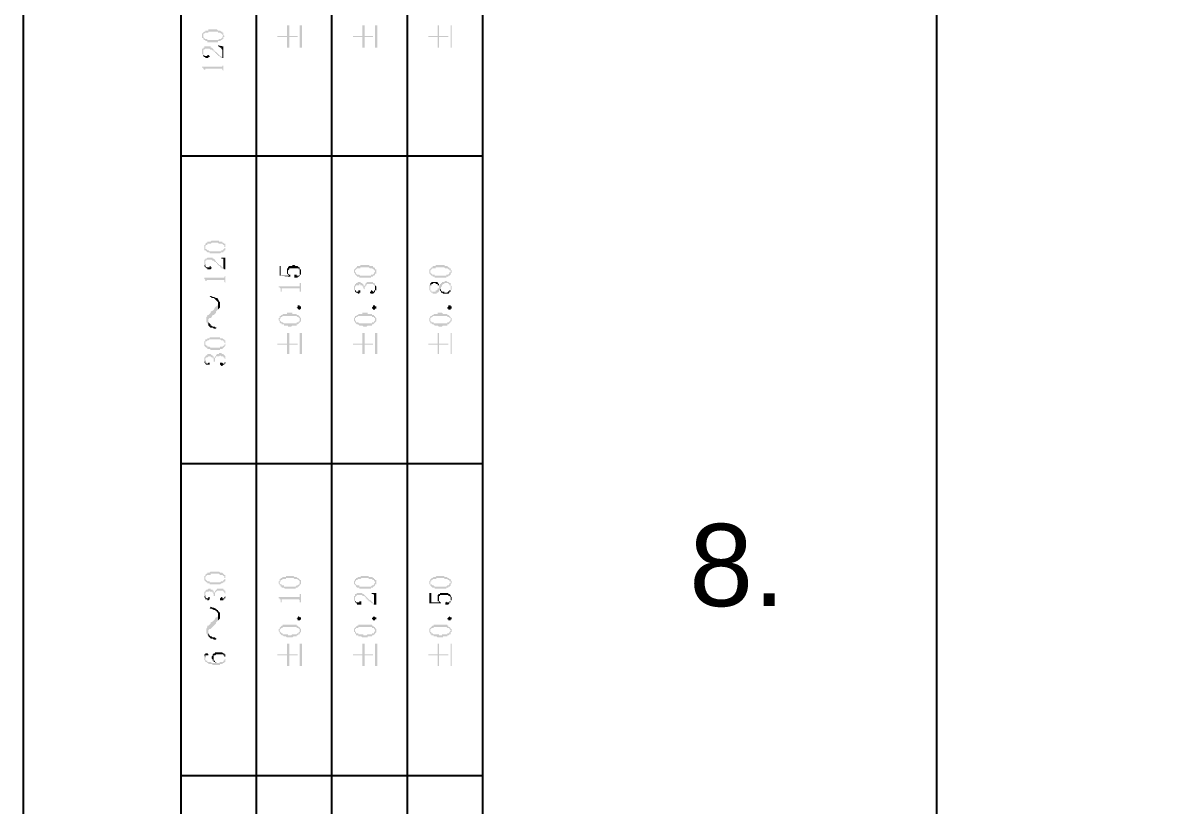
# Model space of a CAD drawing. Header units: inches. Extents: x 3613 to 8393, y -2205 to -794.
# Drawn here: x 7484.47 to 7533.64, y -1121.14 to -1087.84 of the extents above; entities that cross this region are included whole.
import ezdxf

# ---------------------------------------------------------------- set-up
doc = ezdxf.new("R2010")
doc.units = ezdxf.units.IN
doc.header["$MEASUREMENT"] = 0
doc.styles.get("Standard").update_dxf_attribs({"font": 'arial.ttf'})

msp = doc.modelspace()

# ---------------------------------------------------------------- hatches: boundary and pattern name
at = {"transparency": 33554559}
for points in [[(7492.078, -1088.386), (7492.078, -1088.431), (7492.078, -1088.476), (7492.123, -1088.476), (7492.123, -1088.521), (7492.123, -1088.386), (7492.123, -1088.341), (7492.123, -1088.295), (7492.168, -1088.295), (7492.213, -1088.25), (7492.349, -1088.25), (7492.349, -1088.205), (7492.755, -1088.205), (7492.755, -1088.25), (7492.845, -1088.25), (7492.89, -1088.295), (7492.935, -1088.295), (7492.935, -1088.341), (7492.935, -1088.341), (7492.981, -1088.386), (7492.981, -1088.25), (7492.935, -1088.25), (7492.935, -1088.205), (7492.89, -1088.205), (7492.845, -1088.16), (7492.755, -1088.16), (7492.71, -1088.115), (7492.349, -1088.115), (7492.349, -1088.16), (7492.213, -1088.16), (7492.213, -1088.205), (7492.168, -1088.205), (7492.123, -1088.25), (7492.123, -1088.25), (7492.078, -1088.295), (7492.078, -1088.341), (7492.078, -1088.341)], [(7492.123, -1088.521), (7492.123, -1088.521), (7492.168, -1088.566), (7492.213, -1088.566), (7492.213, -1088.611), (7492.304, -1088.611), (7492.304, -1088.656), (7492.755, -1088.656), (7492.755, -1088.611), (7492.845, -1088.611), (7492.89, -1088.566), (7492.935, -1088.566), (7492.935, -1088.521), (7492.981, -1088.521), (7492.981, -1088.476), (7492.981, -1088.431), (7493.026, -1088.431), (7493.026, -1088.386), (7493.026, -1088.386), (7492.981, -1088.341), (7492.981, -1088.295), (7492.981, -1088.25), (7492.981, -1088.386), (7492.981, -1088.386), (7492.935, -1088.431), (7492.935, -1088.476), (7492.89, -1088.476), (7492.89, -1088.521), (7492.8, -1088.521), (7492.755, -1088.566), (7492.304, -1088.566), (7492.304, -1088.521), (7492.213, -1088.521), (7492.168, -1088.476), (7492.168, -1088.476), (7492.123, -1088.431), (7492.123, -1088.386)], [(7495.282, -1088.386), (7495.282, -1088.431), (7495.688, -1088.431), (7495.688, -1088.882), (7495.779, -1088.882), (7495.779, -1088.431), (7496.14, -1088.431), (7496.14, -1088.386), (7495.779, -1088.386), (7495.779, -1087.934), (7495.688, -1087.934), (7495.688, -1088.386)], [(7496.32, -1088.882), (7496.32, -1087.934), (7496.23, -1087.934), (7496.23, -1088.882)], [(7498.487, -1088.386), (7498.487, -1088.431), (7498.893, -1088.431), (7498.893, -1088.882), (7498.983, -1088.882), (7498.983, -1088.431), (7499.344, -1088.431), (7499.344, -1088.386), (7498.983, -1088.386), (7498.983, -1087.934), (7498.893, -1087.934), (7498.893, -1088.386)], [(7499.525, -1088.882), (7499.525, -1087.934), (7499.434, -1087.934), (7499.434, -1088.882)], [(7501.691, -1088.386), (7501.691, -1088.431), (7502.097, -1088.431), (7502.097, -1088.882), (7502.142, -1088.882), (7502.142, -1088.431), (7502.549, -1088.431), (7502.549, -1088.386), (7502.142, -1088.386), (7502.142, -1087.934), (7502.097, -1087.934), (7502.097, -1088.386)], [(7502.684, -1088.882), (7502.684, -1087.934), (7502.639, -1087.934), (7502.639, -1088.882)], [(7492.078, -1089.063), (7492.078, -1089.108), (7492.078, -1089.153), (7492.078, -1089.153), (7492.123, -1089.198), (7492.123, -1089.063), (7492.123, -1089.018), (7492.123, -1088.972), (7492.168, -1088.972), (7492.213, -1088.927), (7492.394, -1088.927), (7492.439, -1088.972), (7492.484, -1088.972), (7492.529, -1089.018), (7492.574, -1089.018), (7492.574, -1089.063), (7492.619, -1089.063), (7492.619, -1089.108), (7492.665, -1089.108), (7492.665, -1089.153), (7492.71, -1089.153), (7492.71, -1089.198), (7492.755, -1089.198), (7492.755, -1089.243), (7492.8, -1089.243), (7492.845, -1089.288), (7492.845, -1089.288), (7492.89, -1089.333), (7492.935, -1089.333), (7492.935, -1089.288), (7492.89, -1089.288), (7492.89, -1089.243), (7492.845, -1089.243), (7492.8, -1089.198), (7492.8, -1089.198), (7492.755, -1089.153), (7492.755, -1089.153), (7492.71, -1089.108), (7492.71, -1089.108), (7492.665, -1089.063), (7492.619, -1089.063), (7492.619, -1089.018), (7492.574, -1089.018), (7492.574, -1088.972), (7492.529, -1088.927), (7492.529, -1088.927), (7492.484, -1088.882), (7492.439, -1088.882), (7492.439, -1088.837), (7492.168, -1088.837), (7492.168, -1088.882), (7492.123, -1088.882), (7492.123, -1088.927), (7492.078, -1088.927), (7492.078, -1088.972)], [(7492.123, -1089.198), (7492.123, -1089.243), (7492.123, -1089.243), (7492.168, -1089.288), (7492.213, -1089.288), (7492.213, -1089.333), (7492.349, -1089.333), (7492.349, -1089.288), (7492.394, -1089.288), (7492.394, -1089.243), (7492.394, -1089.243), (7492.349, -1089.198), (7492.304, -1089.198), (7492.304, -1089.243), (7492.168, -1089.243), (7492.168, -1089.198), (7492.123, -1089.198), (7492.123, -1089.153), (7492.123, -1089.108), (7492.123, -1089.108)], [(7492.755, -1088.792), (7492.755, -1088.837), (7492.8, -1088.837), (7492.845, -1088.882), (7492.89, -1088.882), (7492.89, -1088.927), (7492.89, -1088.927), (7492.935, -1088.972), (7492.935, -1089.333), (7492.981, -1089.333), (7492.981, -1088.837)], [(7492.078, -1089.695), (7492.078, -1089.74), (7492.123, -1089.74), (7492.123, -1089.785), (7492.123, -1089.785), (7492.168, -1089.83), (7492.168, -1089.875), (7492.168, -1089.92), (7492.168, -1089.83), (7492.213, -1089.83), (7492.213, -1089.785), (7492.935, -1089.785), (7492.935, -1089.83), (7492.935, -1089.83), (7492.981, -1089.875), (7492.981, -1089.92), (7492.981, -1089.559), (7492.981, -1089.649), (7492.935, -1089.649), (7492.935, -1089.695), (7492.89, -1089.695)], [(7492.168, -1097.367), (7492.168, -1097.457), (7492.168, -1097.502), (7492.213, -1097.502), (7492.213, -1097.367), (7492.213, -1097.322), (7492.213, -1097.322), (7492.258, -1097.277), (7492.304, -1097.277), (7492.304, -1097.232), (7492.439, -1097.232), (7492.484, -1097.186), (7492.755, -1097.186), (7492.8, -1097.232), (7492.935, -1097.232), (7492.981, -1097.277), (7493.026, -1097.277), (7493.026, -1097.322), (7493.026, -1097.367), (7493.071, -1097.367), (7493.071, -1097.232), (7493.026, -1097.232), (7492.981, -1097.186), (7492.935, -1097.186), (7492.935, -1097.141), (7492.8, -1097.141), (7492.8, -1097.096), (7492.484, -1097.096), (7492.439, -1097.141), (7492.304, -1097.141), (7492.304, -1097.186), (7492.258, -1097.186), (7492.213, -1097.232), (7492.213, -1097.277), (7492.168, -1097.277), (7492.168, -1097.322)], [(7492.213, -1097.502), (7492.213, -1097.502), (7492.258, -1097.548), (7492.258, -1097.548), (7492.304, -1097.593), (7492.394, -1097.593), (7492.394, -1097.638), (7492.845, -1097.638), (7492.89, -1097.593), (7492.981, -1097.593), (7492.981, -1097.548), (7493.026, -1097.548), (7493.026, -1097.502), (7493.071, -1097.502), (7493.071, -1097.457), (7493.071, -1097.412), (7493.071, -1097.367), (7493.071, -1097.322), (7493.071, -1097.277), (7493.071, -1097.232), (7493.071, -1097.412), (7493.026, -1097.412), (7493.026, -1097.457), (7492.981, -1097.457), (7492.981, -1097.502), (7492.89, -1097.502), (7492.89, -1097.548), (7492.394, -1097.548), (7492.349, -1097.502), (7492.304, -1097.502), (7492.258, -1097.457), (7492.213, -1097.457), (7492.213, -1097.412), (7492.213, -1097.367)], [(7492.168, -1098.044), (7492.168, -1098.089), (7492.168, -1098.179), (7492.168, -1098.179), (7492.213, -1098.089), (7492.213, -1097.999), (7492.213, -1097.954), (7492.258, -1097.954), (7492.258, -1097.909), (7492.484, -1097.909), (7492.529, -1097.954), (7492.574, -1097.954), (7492.619, -1097.999), (7492.665, -1097.999), (7492.665, -1098.044), (7492.71, -1098.044), (7492.71, -1098.089), (7492.71, -1098.089), (7492.755, -1098.134), (7492.755, -1098.134), (7492.8, -1098.179), (7492.845, -1098.179), (7492.845, -1098.225), (7492.89, -1098.225), (7492.89, -1098.27), (7492.935, -1098.27), (7492.981, -1098.315), (7493.026, -1098.315), (7492.981, -1098.27), (7492.981, -1098.27), (7492.935, -1098.225), (7492.935, -1098.225), (7492.89, -1098.179), (7492.89, -1098.179), (7492.845, -1098.134), (7492.8, -1098.134), (7492.8, -1098.089), (7492.755, -1098.089), (7492.755, -1098.044), (7492.71, -1098.044), (7492.71, -1097.999), (7492.665, -1097.999), (7492.665, -1097.954), (7492.619, -1097.954), (7492.619, -1097.909), (7492.619, -1097.909), (7492.574, -1097.863), (7492.529, -1097.863), (7492.529, -1097.818), (7492.304, -1097.818), (7492.258, -1097.863), (7492.213, -1097.863), (7492.213, -1097.909), (7492.168, -1097.909), (7492.168, -1097.954)], [(7492.168, -1098.179), (7492.213, -1098.225), (7492.213, -1098.225), (7492.258, -1098.27), (7492.304, -1098.27), (7492.304, -1098.315), (7492.439, -1098.315), (7492.484, -1098.27), (7492.484, -1098.225), (7492.439, -1098.225), (7492.439, -1098.179), (7492.394, -1098.179), (7492.394, -1098.225), (7492.258, -1098.225), (7492.213, -1098.179), (7492.213, -1098.089), (7492.213, -1098.089)], [(7492.845, -1097.818), (7492.89, -1097.818), (7492.89, -1097.863), (7492.981, -1097.863), (7492.981, -1097.909), (7492.981, -1098.27), (7493.026, -1098.315), (7493.071, -1098.315), (7493.071, -1097.818)], [(7492.168, -1098.676), (7492.168, -1098.721), (7492.168, -1098.721), (7492.213, -1098.766), (7492.213, -1098.811), (7492.258, -1098.811), (7492.258, -1098.947), (7492.258, -1098.811), (7492.258, -1098.811), (7492.304, -1098.766), (7493.026, -1098.766), (7493.026, -1098.811), (7493.026, -1098.856), (7493.071, -1098.901), (7493.071, -1098.947), (7493.071, -1098.54), (7493.071, -1098.586), (7493.026, -1098.631), (7493.026, -1098.676), (7492.981, -1098.676)], [(7495.373, -1098.179), (7495.373, -1098.586), (7495.824, -1098.631), (7495.824, -1098.586), (7495.824, -1098.54), (7495.779, -1098.586), (7495.418, -1098.586), (7495.418, -1098.179)], [(7495.688, -1098.36), (7495.688, -1098.45), (7495.688, -1098.495), (7495.688, -1098.495), (7495.734, -1098.54), (7495.734, -1098.405), (7495.734, -1098.36), (7495.734, -1098.36), (7495.779, -1098.315), (7495.779, -1098.27), (7496.185, -1098.27), (7496.185, -1098.315), (7496.23, -1098.315), (7496.23, -1098.36), (7496.23, -1098.405), (7496.23, -1098.54), (7496.275, -1098.54), (7496.275, -1098.495), (7496.275, -1098.405), (7496.275, -1098.36), (7496.275, -1098.315), (7496.23, -1098.315), (7496.23, -1098.27), (7496.23, -1098.225), (7496.185, -1098.225), (7496.14, -1098.179), (7496.05, -1098.179), (7496.004, -1098.134), (7495.914, -1098.134), (7495.914, -1098.179), (7495.779, -1098.179), (7495.734, -1098.225), (7495.734, -1098.27), (7495.688, -1098.27), (7495.688, -1098.315)], [(7495.734, -1098.54), (7495.734, -1098.54), (7495.779, -1098.586), (7495.779, -1098.586), (7495.824, -1098.54), (7495.779, -1098.54), (7495.734, -1098.495), (7495.734, -1098.45), (7495.734, -1098.405)], [(7496.004, -1098.586), (7496.004, -1098.676), (7496.14, -1098.676), (7496.14, -1098.631), (7496.185, -1098.631), (7496.23, -1098.586), (7496.23, -1098.405), (7496.23, -1098.495), (7496.23, -1098.54), (7496.23, -1098.54), (7496.185, -1098.586), (7496.095, -1098.586), (7496.095, -1098.54), (7496.004, -1098.54)], [(7498.532, -1098.405), (7498.532, -1098.45), (7498.532, -1098.45), (7498.577, -1098.495), (7498.577, -1098.54), (7498.577, -1098.405), (7498.577, -1098.36), (7498.577, -1098.36), (7498.622, -1098.315), (7498.622, -1098.315), (7498.667, -1098.27), (7498.803, -1098.27), (7498.803, -1098.225), (7499.164, -1098.225), (7499.209, -1098.27), (7499.299, -1098.27), (7499.344, -1098.315), (7499.389, -1098.315), (7499.389, -1098.36), (7499.434, -1098.36), (7499.434, -1098.405), (7499.434, -1098.27), (7499.434, -1098.27), (7499.389, -1098.225), (7499.344, -1098.225), (7499.344, -1098.179), (7499.209, -1098.179), (7499.164, -1098.134), (7498.803, -1098.134), (7498.803, -1098.179), (7498.667, -1098.179), (7498.667, -1098.225), (7498.622, -1098.225), (7498.622, -1098.27), (7498.577, -1098.27), (7498.577, -1098.315), (7498.532, -1098.315)], [(7498.577, -1098.54), (7498.622, -1098.54), (7498.622, -1098.586), (7498.667, -1098.586), (7498.667, -1098.631), (7498.757, -1098.631), (7498.757, -1098.676), (7499.254, -1098.676), (7499.254, -1098.631), (7499.344, -1098.631), (7499.344, -1098.586), (7499.389, -1098.586), (7499.434, -1098.54), (7499.434, -1098.495), (7499.48, -1098.495), (7499.48, -1098.45), (7499.48, -1098.405), (7499.48, -1098.36), (7499.48, -1098.315), (7499.434, -1098.315), (7499.434, -1098.27), (7499.434, -1098.405), (7499.434, -1098.45), (7499.389, -1098.45), (7499.389, -1098.495), (7499.389, -1098.495), (7499.344, -1098.54), (7499.254, -1098.54), (7499.254, -1098.586), (7498.803, -1098.586), (7498.757, -1098.54), (7498.667, -1098.54), (7498.622, -1098.495), (7498.622, -1098.45), (7498.577, -1098.45), (7498.577, -1098.405)], [(7501.736, -1098.405), (7501.736, -1098.45), (7501.736, -1098.495), (7501.781, -1098.495), (7501.781, -1098.54), (7501.781, -1098.405), (7501.781, -1098.36), (7501.781, -1098.36), (7501.826, -1098.315), (7501.826, -1098.315), (7501.872, -1098.27), (7502.007, -1098.27), (7502.007, -1098.225), (7502.368, -1098.225), (7502.413, -1098.27), (7502.503, -1098.27), (7502.549, -1098.315), (7502.594, -1098.315), (7502.594, -1098.36), (7502.639, -1098.36), (7502.639, -1098.405), (7502.639, -1098.27), (7502.594, -1098.27), (7502.594, -1098.225), (7502.549, -1098.225), (7502.503, -1098.179), (7502.413, -1098.179), (7502.368, -1098.134), (7502.007, -1098.134), (7502.007, -1098.179), (7501.872, -1098.179), (7501.872, -1098.225), (7501.826, -1098.225), (7501.826, -1098.27), (7501.781, -1098.27), (7501.781, -1098.315), (7501.736, -1098.315)], [(7501.781, -1098.54), (7501.781, -1098.54), (7501.826, -1098.586), (7501.872, -1098.586), (7501.872, -1098.631), (7501.962, -1098.631), (7501.962, -1098.676), (7502.458, -1098.676), (7502.458, -1098.631), (7502.549, -1098.631), (7502.549, -1098.586), (7502.594, -1098.586), (7502.639, -1098.54), (7502.639, -1098.495), (7502.639, -1098.495), (7502.684, -1098.45), (7502.684, -1098.405), (7502.684, -1098.36), (7502.684, -1098.36), (7502.639, -1098.315), (7502.639, -1098.27), (7502.639, -1098.405), (7502.639, -1098.45), (7502.594, -1098.45), (7502.594, -1098.495), (7502.594, -1098.495), (7502.549, -1098.54), (7502.458, -1098.54), (7502.458, -1098.586), (7501.962, -1098.586), (7501.962, -1098.54), (7501.872, -1098.54), (7501.826, -1098.495), (7501.826, -1098.495), (7501.781, -1098.45), (7501.781, -1098.405)], [(7495.327, -1099.037), (7495.327, -1099.082), (7495.373, -1099.082), (7495.418, -1099.127), (7495.418, -1099.217), (7495.418, -1099.263), (7495.463, -1099.263), (7495.463, -1099.172), (7495.463, -1099.127), (7496.23, -1099.127), (7496.23, -1099.172), (7496.23, -1099.217), (7496.23, -1099.263), (7496.275, -1099.263), (7496.275, -1098.901), (7496.23, -1098.901), (7496.23, -1098.992), (7496.23, -1099.037), (7496.14, -1099.037)], [(7498.532, -1099.127), (7498.532, -1099.217), (7498.577, -1099.217), (7498.577, -1099.127), (7498.577, -1099.082), (7498.577, -1099.037), (7498.622, -1099.037), (7498.622, -1098.992), (7498.757, -1098.992), (7498.757, -1098.947), (7498.803, -1098.947), (7498.803, -1098.992), (7498.893, -1098.992), (7498.893, -1099.037), (7498.938, -1099.037), (7498.938, -1099.082), (7498.938, -1099.127), (7498.938, -1099.127), (7498.983, -1099.172), (7498.983, -1099.127), (7498.983, -1099.082), (7499.028, -1099.037), (7499.028, -1098.992), (7499.073, -1098.992), (7499.073, -1098.947), (7499.344, -1098.947), (7499.389, -1098.992), (7499.389, -1098.992), (7499.434, -1099.037), (7499.434, -1099.082), (7499.434, -1099.127), (7499.434, -1098.947), (7499.434, -1098.947), (7499.389, -1098.901), (7499.344, -1098.901), (7499.344, -1098.856), (7499.073, -1098.856), (7499.073, -1098.901), (7499.028, -1098.901), (7499.028, -1098.947), (7499.028, -1098.947), (7498.983, -1098.992), (7498.983, -1099.037), (7498.983, -1099.037), (7498.938, -1098.992), (7498.938, -1098.947), (7498.893, -1098.947), (7498.893, -1098.901), (7498.848, -1098.901), (7498.803, -1098.856), (7498.712, -1098.856), (7498.667, -1098.901), (7498.622, -1098.901), (7498.622, -1098.947), (7498.577, -1098.947), (7498.577, -1098.992), (7498.577, -1098.992), (7498.532, -1099.037), (7498.532, -1099.082)], [(7499.209, -1099.308), (7499.209, -1099.308), (7499.254, -1099.353), (7499.344, -1099.353), (7499.389, -1099.308), (7499.389, -1099.308), (7499.434, -1099.263), (7499.434, -1099.217), (7499.48, -1099.217), (7499.48, -1099.127), (7499.48, -1099.082), (7499.48, -1099.037), (7499.48, -1099.037), (7499.434, -1098.992), (7499.434, -1099.127), (7499.434, -1099.172), (7499.434, -1099.217), (7499.389, -1099.217), (7499.389, -1099.263), (7499.344, -1099.263), (7499.299, -1099.217), (7499.254, -1099.217), (7499.254, -1099.263), (7499.209, -1099.263)], [(7501.736, -1099.082), (7501.736, -1099.127), (7501.736, -1099.217), (7501.781, -1099.217), (7501.781, -1099.263), (7501.781, -1099.263), (7501.826, -1099.308), (7501.872, -1099.308), (7501.872, -1099.353), (7502.052, -1099.353), (7502.052, -1099.308), (7502.097, -1099.308), (7502.142, -1099.263), (7502.142, -1099.217), (7502.187, -1099.217), (7502.187, -1099.172), (7502.187, -1099.172), (7502.233, -1099.127), (7502.233, -1099.082), (7502.233, -1099.082), (7502.278, -1099.037), (7502.278, -1098.992), (7502.278, -1098.992), (7502.323, -1098.947), (7502.368, -1098.947), (7502.368, -1098.901), (7502.549, -1098.901), (7502.549, -1098.947), (7502.594, -1098.947), (7502.594, -1098.992), (7502.639, -1098.992), (7502.639, -1099.082), (7502.639, -1099.217), (7502.639, -1099.217), (7502.684, -1099.172), (7502.684, -1099.082), (7502.684, -1099.037), (7502.684, -1099.037), (7502.639, -1098.992), (7502.639, -1098.947), (7502.639, -1098.901), (7502.594, -1098.901), (7502.549, -1098.856), (7502.503, -1098.856), (7502.458, -1098.811), (7502.413, -1098.811), (7502.368, -1098.856), (7502.278, -1098.856), (7502.278, -1098.901), (7502.233, -1098.901), (7502.233, -1098.947), (7502.187, -1098.947), (7502.187, -1098.992), (7502.142, -1098.992), (7502.142, -1099.037), (7502.142, -1099.127), (7502.097, -1099.127), (7502.097, -1099.172), (7502.097, -1099.172), (7502.052, -1099.217), (7502.007, -1099.217), (7502.007, -1099.263), (7501.826, -1099.263), (7501.826, -1099.217), (7501.781, -1099.217), (7501.781, -1099.172), (7501.781, -1098.947), (7501.736, -1098.992)], [(7501.781, -1098.947), (7501.781, -1099.082), (7501.781, -1099.037), (7501.781, -1098.992), (7501.826, -1098.992), (7501.826, -1098.947), (7501.872, -1098.947), (7501.917, -1098.901), (7502.007, -1098.901), (7502.007, -1098.947), (7502.097, -1098.947), (7502.097, -1098.992), (7502.142, -1098.992), (7502.142, -1099.037), (7502.142, -1098.947), (7502.142, -1098.947), (7502.097, -1098.901), (7502.097, -1098.856), (7501.826, -1098.856), (7501.826, -1098.901), (7501.781, -1098.901)], [(7492.394, -1099.488), (7492.439, -1099.488), (7492.484, -1099.533), (7492.574, -1099.533), (7492.619, -1099.578), (7492.665, -1099.624), (7492.665, -1099.624), (7492.71, -1099.669), (7492.755, -1099.714), (7492.755, -1100.03), (7492.755, -1100.03), (7492.8, -1099.985), (7492.845, -1099.94), (7492.845, -1099.714), (7492.8, -1099.669), (7492.755, -1099.578), (7492.755, -1099.578), (7492.71, -1099.533), (7492.665, -1099.533), (7492.574, -1099.488), (7492.529, -1099.488), (7492.439, -1099.443)], [(7498.577, -1099.217), (7498.577, -1099.263), (7498.577, -1099.263), (7498.622, -1099.308), (7498.667, -1099.308), (7498.712, -1099.353), (7498.757, -1099.353), (7498.757, -1099.308), (7498.803, -1099.308), (7498.803, -1099.263), (7498.803, -1099.217), (7498.712, -1099.217), (7498.712, -1099.263), (7498.622, -1099.263), (7498.622, -1099.217), (7498.577, -1099.217), (7498.577, -1099.172), (7498.577, -1099.127)], [(7502.187, -1099.217), (7502.233, -1099.263), (7502.233, -1099.308), (7502.278, -1099.308), (7502.323, -1099.353), (7502.549, -1099.353), (7502.594, -1099.308), (7502.594, -1099.263), (7502.639, -1099.263), (7502.639, -1099.082), (7502.639, -1099.172), (7502.639, -1099.217), (7502.594, -1099.217), (7502.549, -1099.263), (7502.549, -1099.263), (7502.503, -1099.308), (7502.368, -1099.308), (7502.368, -1099.263), (7502.278, -1099.263), (7502.233, -1099.217), (7502.233, -1099.172), (7502.187, -1099.172)], [(7492.258, -1100.481), (7492.258, -1100.571), (7492.304, -1100.617), (7492.349, -1100.707), (7492.349, -1100.526), (7492.349, -1100.436), (7492.394, -1100.391), (7492.439, -1100.391), (7492.484, -1100.346), (7492.529, -1100.255), (7492.574, -1100.255), (7492.619, -1100.21), (7492.665, -1100.165), (7492.665, -1100.12), (7492.71, -1100.075), (7492.755, -1100.03), (7492.755, -1099.759), (7492.755, -1099.804), (7492.71, -1099.894), (7492.665, -1099.894), (7492.619, -1099.94), (7492.574, -1100.03), (7492.574, -1100.03), (7492.529, -1100.075), (7492.439, -1100.12), (7492.439, -1100.165), (7492.394, -1100.21), (7492.349, -1100.255), (7492.304, -1100.255), (7492.304, -1100.301), (7492.258, -1100.346), (7492.258, -1100.436)], [(7496.275, -1099.94), (7496.275, -1099.985), (7496.275, -1099.985), (7496.23, -1100.03), (7496.185, -1100.03), (7496.14, -1099.985), (7496.14, -1099.985), (7496.095, -1099.94), (7496.14, -1099.94), (7496.14, -1099.894), (7496.14, -1099.849), (7496.23, -1099.849), (7496.23, -1099.894), (7496.275, -1099.894), (7496.275, -1099.94)], [(7499.48, -1099.94), (7499.48, -1099.985), (7499.434, -1099.985), (7499.434, -1100.03), (7499.344, -1100.03), (7499.344, -1099.985), (7499.299, -1099.985), (7499.299, -1099.94), (7499.299, -1099.94), (7499.344, -1099.894), (7499.344, -1099.849), (7499.434, -1099.849), (7499.434, -1099.894), (7499.48, -1099.894), (7499.48, -1099.94)], [(7502.684, -1099.94), (7502.684, -1099.985), (7502.639, -1099.985), (7502.639, -1100.03), (7502.549, -1100.03), (7502.549, -1099.985), (7502.503, -1099.985), (7502.503, -1099.94), (7502.503, -1099.94), (7502.549, -1099.894), (7502.549, -1099.849), (7502.639, -1099.849), (7502.639, -1099.894), (7502.684, -1099.894), (7502.684, -1099.94)], [(7492.349, -1100.707), (7492.349, -1100.707), (7492.394, -1100.752), (7492.439, -1100.797), (7492.529, -1100.797), (7492.574, -1100.842), (7492.665, -1100.842), (7492.71, -1100.797), (7492.665, -1100.797), (7492.619, -1100.752), (7492.529, -1100.752), (7492.484, -1100.707), (7492.439, -1100.707), (7492.439, -1100.662), (7492.394, -1100.617), (7492.349, -1100.571), (7492.349, -1100.526)], [(7495.327, -1100.436), (7495.327, -1100.481), (7495.327, -1100.481), (7495.373, -1100.526), (7495.373, -1100.571), (7495.373, -1100.436), (7495.373, -1100.436), (7495.418, -1100.391), (7495.418, -1100.346), (7495.463, -1100.346), (7495.508, -1100.301), (7496.095, -1100.301), (7496.14, -1100.346), (7496.185, -1100.346), (7496.185, -1100.391), (7496.23, -1100.391), (7496.23, -1100.436), (7496.23, -1100.301), (7496.185, -1100.301), (7496.185, -1100.255), (7496.095, -1100.255), (7496.095, -1100.21), (7495.914, -1100.21), (7495.914, -1100.165), (7495.688, -1100.165), (7495.688, -1100.21), (7495.508, -1100.21), (7495.508, -1100.255), (7495.463, -1100.255), (7495.418, -1100.301), (7495.373, -1100.301), (7495.373, -1100.346), (7495.373, -1100.391), (7495.327, -1100.391)], [(7495.373, -1100.571), (7495.418, -1100.617), (7495.463, -1100.617), (7495.463, -1100.662), (7495.553, -1100.662), (7495.553, -1100.707), (7495.734, -1100.707), (7495.734, -1100.752), (7495.869, -1100.752), (7495.914, -1100.707), (7496.095, -1100.707), (7496.095, -1100.662), (7496.14, -1100.662), (7496.185, -1100.617), (7496.185, -1100.617), (7496.23, -1100.571), (7496.23, -1100.571), (7496.275, -1100.526), (7496.275, -1100.436), (7496.275, -1100.391), (7496.275, -1100.391), (7496.23, -1100.346), (7496.23, -1100.481), (7496.23, -1100.526), (7496.185, -1100.526), (7496.185, -1100.571), (7496.095, -1100.571), (7496.095, -1100.617), (7495.553, -1100.617), (7495.508, -1100.571), (7495.463, -1100.571), (7495.418, -1100.526), (7495.418, -1100.526), (7495.373, -1100.481), (7495.373, -1100.436)], [(7498.532, -1100.436), (7498.532, -1100.481), (7498.532, -1100.526), (7498.577, -1100.526), (7498.577, -1100.571), (7498.577, -1100.436), (7498.577, -1100.391), (7498.622, -1100.391), (7498.622, -1100.346), (7498.667, -1100.346), (7498.712, -1100.301), (7499.299, -1100.301), (7499.299, -1100.346), (7499.389, -1100.346), (7499.389, -1100.391), (7499.434, -1100.391), (7499.434, -1100.436), (7499.434, -1100.301), (7499.389, -1100.301), (7499.389, -1100.255), (7499.299, -1100.255), (7499.299, -1100.21), (7499.118, -1100.21), (7499.118, -1100.165), (7498.893, -1100.165), (7498.893, -1100.21), (7498.712, -1100.21), (7498.712, -1100.255), (7498.667, -1100.255), (7498.622, -1100.301), (7498.577, -1100.301), (7498.577, -1100.346), (7498.577, -1100.346), (7498.532, -1100.391)], [(7498.577, -1100.571), (7498.622, -1100.617), (7498.622, -1100.617), (7498.667, -1100.662), (7498.712, -1100.662), (7498.757, -1100.707), (7498.893, -1100.707), (7498.938, -1100.752), (7499.073, -1100.752), (7499.118, -1100.707), (7499.299, -1100.707), (7499.299, -1100.662), (7499.344, -1100.662), (7499.389, -1100.617), (7499.389, -1100.617), (7499.434, -1100.571), (7499.434, -1100.571), (7499.48, -1100.526), (7499.48, -1100.436), (7499.48, -1100.391), (7499.48, -1100.391), (7499.434, -1100.346), (7499.434, -1100.481), (7499.434, -1100.481), (7499.389, -1100.526), (7499.389, -1100.571), (7499.299, -1100.571), (7499.299, -1100.617), (7498.757, -1100.617), (7498.712, -1100.571), (7498.622, -1100.571), (7498.622, -1100.526), (7498.622, -1100.526), (7498.577, -1100.481), (7498.577, -1100.436)], [(7501.736, -1100.436), (7501.736, -1100.481), (7501.736, -1100.526), (7501.736, -1100.526), (7501.781, -1100.571), (7501.781, -1100.436), (7501.781, -1100.391), (7501.826, -1100.391), (7501.826, -1100.346), (7501.872, -1100.346), (7501.872, -1100.301), (7502.503, -1100.301), (7502.503, -1100.346), (7502.594, -1100.346), (7502.594, -1100.391), (7502.639, -1100.391), (7502.639, -1100.436), (7502.639, -1100.346), (7502.594, -1100.301), (7502.594, -1100.301), (7502.549, -1100.255), (7502.503, -1100.255), (7502.503, -1100.21), (7502.323, -1100.21), (7502.278, -1100.165), (7502.097, -1100.165), (7502.097, -1100.21), (7501.917, -1100.21), (7501.917, -1100.255), (7501.872, -1100.255), (7501.826, -1100.301), (7501.781, -1100.301), (7501.781, -1100.346), (7501.781, -1100.346), (7501.736, -1100.391)], [(7501.781, -1100.571), (7501.781, -1100.617), (7501.826, -1100.617), (7501.872, -1100.662), (7501.917, -1100.662), (7501.962, -1100.707), (7502.097, -1100.707), (7502.142, -1100.752), (7502.278, -1100.752), (7502.323, -1100.707), (7502.503, -1100.707), (7502.503, -1100.662), (7502.549, -1100.662), (7502.594, -1100.617), (7502.594, -1100.617), (7502.639, -1100.571), (7502.639, -1100.526), (7502.684, -1100.526), (7502.684, -1100.436), (7502.684, -1100.391), (7502.639, -1100.391), (7502.639, -1100.346), (7502.639, -1100.481), (7502.639, -1100.481), (7502.594, -1100.526), (7502.594, -1100.571), (7502.503, -1100.571), (7502.503, -1100.617), (7501.917, -1100.617), (7501.917, -1100.571), (7501.826, -1100.571), (7501.826, -1100.526), (7501.781, -1100.526), (7501.781, -1100.481), (7501.781, -1100.436)], [(7495.282, -1101.474), (7495.282, -1101.519), (7495.688, -1101.519), (7495.688, -1101.925), (7495.779, -1101.925), (7495.779, -1101.519), (7496.14, -1101.519), (7496.14, -1101.474), (7495.779, -1101.474), (7495.779, -1101.023), (7495.688, -1101.023), (7495.688, -1101.474)], [(7496.32, -1101.925), (7496.32, -1101.023), (7496.23, -1101.023), (7496.23, -1101.925)], [(7498.487, -1101.474), (7498.487, -1101.519), (7498.893, -1101.519), (7498.893, -1101.925), (7498.983, -1101.925), (7498.983, -1101.519), (7499.344, -1101.519), (7499.344, -1101.474), (7498.983, -1101.474), (7498.983, -1101.023), (7498.893, -1101.023), (7498.893, -1101.474)], [(7499.525, -1101.925), (7499.525, -1101.023), (7499.434, -1101.023), (7499.434, -1101.925)], [(7501.691, -1101.474), (7501.691, -1101.519), (7502.097, -1101.519), (7502.097, -1101.925), (7502.142, -1101.925), (7502.142, -1101.519), (7502.549, -1101.519), (7502.549, -1101.474), (7502.142, -1101.474), (7502.142, -1101.023), (7502.097, -1101.023), (7502.097, -1101.474)], [(7502.684, -1101.925), (7502.684, -1101.023), (7502.639, -1101.023), (7502.639, -1101.925)], [(7492.168, -1101.474), (7492.168, -1101.519), (7492.168, -1101.564), (7492.168, -1101.564), (7492.213, -1101.609), (7492.213, -1101.474), (7492.213, -1101.429), (7492.213, -1101.384), (7492.258, -1101.384), (7492.304, -1101.339), (7492.349, -1101.339), (7492.394, -1101.293), (7492.845, -1101.293), (7492.89, -1101.339), (7492.981, -1101.339), (7492.981, -1101.384), (7493.026, -1101.384), (7493.026, -1101.429), (7493.026, -1101.429), (7493.071, -1101.474), (7493.071, -1101.339), (7493.026, -1101.339), (7493.026, -1101.293), (7492.981, -1101.293), (7492.935, -1101.248), (7492.845, -1101.248), (7492.845, -1101.203), (7492.394, -1101.203), (7492.394, -1101.248), (7492.304, -1101.248), (7492.304, -1101.293), (7492.213, -1101.293), (7492.213, -1101.339), (7492.213, -1101.339), (7492.168, -1101.384), (7492.168, -1101.429), (7492.168, -1101.429)], [(7492.213, -1101.609), (7492.213, -1101.609), (7492.258, -1101.655), (7492.304, -1101.655), (7492.304, -1101.7), (7492.394, -1101.7), (7492.439, -1101.745), (7492.845, -1101.745), (7492.845, -1101.7), (7492.935, -1101.7), (7492.981, -1101.655), (7492.981, -1101.655), (7493.026, -1101.609), (7493.026, -1101.609), (7493.071, -1101.564), (7493.071, -1101.474), (7493.071, -1101.429), (7493.071, -1101.384), (7493.071, -1101.339), (7493.071, -1101.474), (7493.071, -1101.474), (7493.026, -1101.519), (7493.026, -1101.564), (7492.981, -1101.564), (7492.935, -1101.609), (7492.845, -1101.609), (7492.845, -1101.655), (7492.439, -1101.655), (7492.394, -1101.609), (7492.304, -1101.609), (7492.304, -1101.564), (7492.258, -1101.564), (7492.213, -1101.519), (7492.213, -1101.474), (7492.213, -1101.474)], [(7492.168, -1102.151), (7492.168, -1102.196), (7492.168, -1102.241), (7492.168, -1102.286), (7492.213, -1102.196), (7492.213, -1102.106), (7492.213, -1102.106), (7492.258, -1102.061), (7492.304, -1102.061), (7492.349, -1102.016), (7492.439, -1102.016), (7492.484, -1102.061), (7492.529, -1102.061), (7492.529, -1102.106), (7492.574, -1102.106), (7492.574, -1102.151), (7492.574, -1102.241), (7492.619, -1102.241), (7492.619, -1102.196), (7492.619, -1102.106), (7492.619, -1102.106), (7492.665, -1102.061), (7492.665, -1102.016), (7492.8, -1102.016), (7492.845, -1101.97), (7492.845, -1101.97), (7492.89, -1102.016), (7492.981, -1102.016), (7492.981, -1102.061), (7493.026, -1102.061), (7493.026, -1102.106), (7493.071, -1102.151), (7493.071, -1102.196), (7493.071, -1102.016), (7493.071, -1102.016), (7493.026, -1101.97), (7493.026, -1101.97), (7492.981, -1101.925), (7492.935, -1101.925), (7492.89, -1101.88), (7492.8, -1101.88), (7492.8, -1101.925), (7492.71, -1101.925), (7492.665, -1101.97), (7492.665, -1102.016), (7492.619, -1102.016), (7492.619, -1102.061), (7492.619, -1102.061), (7492.574, -1102.106), (7492.574, -1102.061), (7492.574, -1102.016), (7492.529, -1102.016), (7492.529, -1101.97), (7492.484, -1101.97), (7492.439, -1101.925), (7492.304, -1101.925), (7492.304, -1101.97), (7492.258, -1101.97), (7492.213, -1102.016), (7492.213, -1102.061), (7492.168, -1102.061), (7492.168, -1102.106)], [(7492.845, -1102.377), (7492.845, -1102.377), (7492.89, -1102.422), (7492.935, -1102.422), (7492.981, -1102.377), (7493.026, -1102.377), (7493.026, -1102.332), (7493.071, -1102.332), (7493.071, -1102.241), (7493.071, -1102.196), (7493.071, -1102.151), (7493.071, -1102.061), (7493.071, -1102.016), (7493.071, -1102.196), (7493.071, -1102.241), (7493.071, -1102.241), (7493.026, -1102.286), (7493.026, -1102.332), (7492.981, -1102.332), (7492.935, -1102.286), (7492.845, -1102.286), (7492.845, -1102.332), (7492.845, -1102.332)], [(7492.168, -1102.286), (7492.213, -1102.286), (7492.213, -1102.332), (7492.213, -1102.332), (7492.258, -1102.377), (7492.394, -1102.377), (7492.394, -1102.332), (7492.394, -1102.286), (7492.349, -1102.286), (7492.304, -1102.332), (7492.258, -1102.332), (7492.258, -1102.286), (7492.213, -1102.286), (7492.213, -1102.196), (7492.213, -1102.196)], [(7492.168, -1111.448), (7492.168, -1111.493), (7492.168, -1111.538), (7492.168, -1111.538), (7492.213, -1111.584), (7492.213, -1111.448), (7492.213, -1111.403), (7492.213, -1111.403), (7492.258, -1111.358), (7492.258, -1111.358), (7492.304, -1111.313), (7492.439, -1111.313), (7492.439, -1111.268), (7492.8, -1111.268), (7492.845, -1111.313), (7492.935, -1111.313), (7492.981, -1111.358), (7493.026, -1111.358), (7493.026, -1111.403), (7493.026, -1111.448), (7493.071, -1111.448), (7493.071, -1111.313), (7493.026, -1111.313), (7492.981, -1111.268), (7492.981, -1111.268), (7492.935, -1111.223), (7492.845, -1111.223), (7492.8, -1111.177), (7492.439, -1111.177), (7492.394, -1111.223), (7492.304, -1111.223), (7492.304, -1111.268), (7492.258, -1111.268), (7492.213, -1111.313), (7492.213, -1111.358), (7492.168, -1111.358)], [(7492.213, -1111.584), (7492.213, -1111.584), (7492.258, -1111.629), (7492.304, -1111.629), (7492.304, -1111.674), (7492.394, -1111.674), (7492.394, -1111.719), (7492.845, -1111.719), (7492.89, -1111.674), (7492.935, -1111.674), (7492.981, -1111.629), (7493.026, -1111.629), (7493.026, -1111.584), (7493.071, -1111.584), (7493.071, -1111.538), (7493.071, -1111.493), (7493.071, -1111.448), (7493.071, -1111.403), (7493.071, -1111.358), (7493.071, -1111.313), (7493.071, -1111.493), (7493.026, -1111.493), (7493.026, -1111.538), (7492.981, -1111.538), (7492.981, -1111.584), (7492.89, -1111.584), (7492.845, -1111.629), (7492.394, -1111.629), (7492.394, -1111.584), (7492.304, -1111.584), (7492.258, -1111.538), (7492.258, -1111.538), (7492.213, -1111.493), (7492.213, -1111.448)], [(7495.327, -1111.629), (7495.327, -1111.674), (7495.373, -1111.719), (7495.373, -1111.764), (7495.373, -1111.629), (7495.373, -1111.629), (7495.418, -1111.584), (7495.418, -1111.538), (7495.463, -1111.538), (7495.508, -1111.493), (7495.643, -1111.493), (7495.643, -1111.448), (7495.959, -1111.448), (7496.004, -1111.493), (7496.14, -1111.493), (7496.14, -1111.538), (7496.185, -1111.538), (7496.23, -1111.584), (7496.23, -1111.629), (7496.23, -1111.493), (7496.185, -1111.493), (7496.185, -1111.448), (7496.14, -1111.448), (7496.095, -1111.403), (7496.004, -1111.403), (7495.959, -1111.358), (7495.643, -1111.358), (7495.643, -1111.403), (7495.508, -1111.403), (7495.463, -1111.448), (7495.418, -1111.448), (7495.418, -1111.493), (7495.373, -1111.493), (7495.373, -1111.538), (7495.373, -1111.584), (7495.327, -1111.584)], [(7498.532, -1111.629), (7498.532, -1111.719), (7498.577, -1111.719), (7498.577, -1111.764), (7498.577, -1111.629), (7498.577, -1111.584), (7498.622, -1111.584), (7498.622, -1111.538), (7498.667, -1111.538), (7498.712, -1111.493), (7498.803, -1111.493), (7498.848, -1111.448), (7499.164, -1111.448), (7499.164, -1111.493), (7499.299, -1111.493), (7499.344, -1111.538), (7499.389, -1111.538), (7499.389, -1111.584), (7499.434, -1111.584), (7499.434, -1111.629), (7499.434, -1111.493), (7499.389, -1111.493), (7499.389, -1111.448), (7499.344, -1111.448), (7499.299, -1111.403), (7499.164, -1111.403), (7499.164, -1111.358), (7498.848, -1111.358), (7498.803, -1111.403), (7498.712, -1111.403), (7498.667, -1111.448), (7498.622, -1111.448), (7498.622, -1111.493), (7498.577, -1111.493), (7498.577, -1111.538), (7498.577, -1111.538), (7498.532, -1111.584)], [(7501.736, -1111.629), (7501.736, -1111.719), (7501.781, -1111.719), (7501.781, -1111.764), (7501.781, -1111.629), (7501.781, -1111.584), (7501.826, -1111.584), (7501.826, -1111.538), (7501.872, -1111.538), (7501.872, -1111.493), (7502.007, -1111.493), (7502.052, -1111.448), (7502.368, -1111.448), (7502.368, -1111.493), (7502.503, -1111.493), (7502.549, -1111.538), (7502.594, -1111.538), (7502.594, -1111.584), (7502.639, -1111.584), (7502.639, -1111.629), (7502.639, -1111.493), (7502.594, -1111.493), (7502.549, -1111.448), (7502.503, -1111.448), (7502.503, -1111.403), (7502.368, -1111.403), (7502.368, -1111.358), (7502.052, -1111.358), (7502.007, -1111.403), (7501.917, -1111.403), (7501.872, -1111.448), (7501.826, -1111.448), (7501.826, -1111.493), (7501.781, -1111.493), (7501.781, -1111.538), (7501.781, -1111.538), (7501.736, -1111.584)], [(7495.373, -1111.764), (7495.418, -1111.764), (7495.418, -1111.809), (7495.463, -1111.809), (7495.463, -1111.854), (7495.553, -1111.854), (7495.598, -1111.9), (7496.05, -1111.9), (7496.05, -1111.854), (7496.14, -1111.854), (7496.14, -1111.809), (7496.185, -1111.809), (7496.23, -1111.764), (7496.23, -1111.719), (7496.275, -1111.719), (7496.275, -1111.674), (7496.275, -1111.629), (7496.275, -1111.584), (7496.275, -1111.538), (7496.23, -1111.538), (7496.23, -1111.493), (7496.23, -1111.674), (7496.23, -1111.674), (7496.185, -1111.719), (7496.185, -1111.719), (7496.14, -1111.764), (7496.095, -1111.764), (7496.05, -1111.809), (7495.553, -1111.809), (7495.553, -1111.764), (7495.463, -1111.764), (7495.463, -1111.719), (7495.418, -1111.719), (7495.373, -1111.674), (7495.373, -1111.629)], [(7498.577, -1111.764), (7498.622, -1111.764), (7498.622, -1111.809), (7498.622, -1111.809), (7498.667, -1111.854), (7498.757, -1111.854), (7498.757, -1111.9), (7499.254, -1111.9), (7499.254, -1111.854), (7499.344, -1111.854), (7499.344, -1111.809), (7499.389, -1111.809), (7499.434, -1111.764), (7499.434, -1111.719), (7499.48, -1111.719), (7499.48, -1111.674), (7499.48, -1111.629), (7499.48, -1111.584), (7499.48, -1111.538), (7499.434, -1111.538), (7499.434, -1111.493), (7499.434, -1111.674), (7499.389, -1111.674), (7499.389, -1111.719), (7499.389, -1111.719), (7499.344, -1111.764), (7499.299, -1111.764), (7499.254, -1111.809), (7498.757, -1111.809), (7498.757, -1111.764), (7498.667, -1111.764), (7498.622, -1111.719), (7498.622, -1111.719), (7498.577, -1111.674), (7498.577, -1111.629)], [(7501.781, -1111.764), (7501.781, -1111.764), (7501.826, -1111.809), (7501.826, -1111.809), (7501.872, -1111.854), (7501.962, -1111.854), (7501.962, -1111.9), (7502.458, -1111.9), (7502.458, -1111.854), (7502.549, -1111.854), (7502.549, -1111.809), (7502.594, -1111.809), (7502.639, -1111.764), (7502.639, -1111.719), (7502.639, -1111.719), (7502.684, -1111.674), (7502.684, -1111.629), (7502.684, -1111.584), (7502.684, -1111.584), (7502.639, -1111.538), (7502.639, -1111.493), (7502.639, -1111.674), (7502.594, -1111.674), (7502.594, -1111.719), (7502.594, -1111.719), (7502.549, -1111.764), (7502.503, -1111.764), (7502.458, -1111.809), (7501.962, -1111.809), (7501.917, -1111.764), (7501.872, -1111.764), (7501.826, -1111.719), (7501.781, -1111.719), (7501.781, -1111.674), (7501.781, -1111.629)], [(7492.168, -1112.17), (7492.168, -1112.261), (7492.168, -1112.261), (7492.213, -1112.17), (7492.213, -1112.125), (7492.213, -1112.08), (7492.213, -1112.08), (7492.258, -1112.035), (7492.349, -1112.035), (7492.394, -1111.99), (7492.394, -1112.035), (7492.529, -1112.035), (7492.529, -1112.08), (7492.529, -1112.08), (7492.574, -1112.125), (7492.574, -1112.17), (7492.574, -1112.215), (7492.619, -1112.215), (7492.619, -1112.17), (7492.619, -1112.08), (7492.619, -1112.08), (7492.665, -1112.035), (7492.665, -1112.035), (7492.71, -1111.99), (7492.981, -1111.99), (7492.981, -1112.035), (7493.026, -1112.035), (7493.026, -1112.08), (7493.026, -1112.08), (7493.071, -1112.125), (7493.071, -1112.17), (7493.071, -1111.99), (7493.026, -1111.99), (7493.026, -1111.945), (7492.981, -1111.945), (7492.981, -1111.9), (7492.71, -1111.9), (7492.71, -1111.945), (7492.665, -1111.945), (7492.665, -1111.99), (7492.619, -1111.99), (7492.619, -1112.035), (7492.619, -1112.035), (7492.574, -1112.08), (7492.574, -1111.99), (7492.529, -1111.99), (7492.529, -1111.945), (7492.439, -1111.945), (7492.439, -1111.9), (7492.349, -1111.9), (7492.304, -1111.945), (7492.258, -1111.945), (7492.213, -1111.99), (7492.213, -1112.035), (7492.168, -1112.035), (7492.168, -1112.08), (7492.168, -1112.125)], [(7492.168, -1112.261), (7492.213, -1112.306), (7492.213, -1112.351), (7492.304, -1112.351), (7492.304, -1112.396), (7492.349, -1112.396), (7492.394, -1112.351), (7492.394, -1112.306), (7492.394, -1112.261), (7492.349, -1112.261), (7492.349, -1112.306), (7492.258, -1112.306), (7492.213, -1112.261), (7492.213, -1112.215), (7492.213, -1112.17)], [(7492.845, -1112.351), (7492.845, -1112.396), (7492.981, -1112.396), (7492.981, -1112.351), (7493.026, -1112.351), (7493.026, -1112.306), (7493.071, -1112.306), (7493.071, -1112.261), (7493.071, -1112.17), (7493.071, -1112.125), (7493.071, -1112.08), (7493.071, -1112.035), (7493.071, -1112.17), (7493.071, -1112.215), (7493.071, -1112.215), (7493.026, -1112.261), (7493.026, -1112.306), (7492.935, -1112.306), (7492.935, -1112.261), (7492.89, -1112.261), (7492.845, -1112.306), (7492.845, -1112.306)], [(7495.327, -1112.261), (7495.327, -1112.306), (7495.373, -1112.306), (7495.373, -1112.351), (7495.418, -1112.351), (7495.418, -1112.396), (7495.418, -1112.441), (7495.418, -1112.486), (7495.463, -1112.486), (7495.463, -1112.396), (7495.463, -1112.351), (7496.185, -1112.351), (7496.23, -1112.396), (7496.23, -1112.441), (7496.23, -1112.486), (7496.275, -1112.486), (7496.275, -1112.125), (7496.23, -1112.125), (7496.23, -1112.215), (7496.23, -1112.261), (7496.14, -1112.261)], [(7498.532, -1112.306), (7498.532, -1112.351), (7498.532, -1112.396), (7498.577, -1112.441), (7498.577, -1112.306), (7498.577, -1112.261), (7498.577, -1112.261), (7498.622, -1112.215), (7498.622, -1112.215), (7498.667, -1112.17), (7498.893, -1112.17), (7498.893, -1112.215), (7498.983, -1112.215), (7498.983, -1112.261), (7499.028, -1112.261), (7499.028, -1112.306), (7499.073, -1112.306), (7499.073, -1112.351), (7499.118, -1112.351), (7499.118, -1112.396), (7499.164, -1112.396), (7499.164, -1112.441), (7499.209, -1112.441), (7499.254, -1112.486), (7499.254, -1112.486), (7499.299, -1112.531), (7499.344, -1112.531), (7499.344, -1112.577), (7499.389, -1112.577), (7499.389, -1112.531), (7499.344, -1112.531), (7499.344, -1112.486), (7499.299, -1112.486), (7499.299, -1112.441), (7499.254, -1112.441), (7499.254, -1112.396), (7499.209, -1112.396), (7499.164, -1112.351), (7499.164, -1112.351), (7499.118, -1112.306), (7499.118, -1112.306), (7499.073, -1112.261), (7499.073, -1112.261), (7499.028, -1112.215), (7499.028, -1112.215), (7498.983, -1112.17), (7498.983, -1112.17), (7498.938, -1112.125), (7498.893, -1112.125), (7498.893, -1112.08), (7498.667, -1112.08), (7498.622, -1112.125), (7498.577, -1112.125), (7498.577, -1112.17), (7498.577, -1112.215), (7498.532, -1112.215)], [(7498.577, -1112.441), (7498.577, -1112.486), (7498.622, -1112.486), (7498.622, -1112.531), (7498.667, -1112.531), (7498.667, -1112.577), (7498.848, -1112.577), (7498.848, -1112.531), (7498.848, -1112.486), (7498.848, -1112.441), (7498.757, -1112.441), (7498.757, -1112.486), (7498.622, -1112.486), (7498.622, -1112.441), (7498.577, -1112.441), (7498.577, -1112.351), (7498.577, -1112.351)], [(7499.254, -1112.08), (7499.254, -1112.08), (7499.299, -1112.125), (7499.344, -1112.125), (7499.389, -1112.17), (7499.389, -1112.577), (7499.48, -1112.577), (7499.48, -1112.08)], [(7501.736, -1112.08), (7501.736, -1112.531), (7502.233, -1112.531), (7502.233, -1112.486), (7501.826, -1112.486), (7501.826, -1112.08)], [(7502.097, -1112.306), (7502.097, -1112.351), (7502.097, -1112.396), (7502.097, -1112.441), (7502.097, -1112.441), (7502.142, -1112.306), (7502.142, -1112.261), (7502.142, -1112.215), (7502.187, -1112.215), (7502.187, -1112.17), (7502.549, -1112.17), (7502.549, -1112.215), (7502.594, -1112.215), (7502.639, -1112.261), (7502.639, -1112.486), (7502.639, -1112.396), (7502.684, -1112.396), (7502.684, -1112.351), (7502.684, -1112.261), (7502.684, -1112.261), (7502.639, -1112.215), (7502.639, -1112.17), (7502.639, -1112.17), (7502.594, -1112.125), (7502.549, -1112.125), (7502.549, -1112.08), (7502.187, -1112.08), (7502.187, -1112.125), (7502.142, -1112.125), (7502.097, -1112.17), (7502.097, -1112.261), (7502.097, -1112.261)], [(7502.097, -1112.441), (7502.142, -1112.441), (7502.142, -1112.486), (7502.187, -1112.486), (7502.187, -1112.441), (7502.142, -1112.441), (7502.142, -1112.396), (7502.142, -1112.306)], [(7502.413, -1112.531), (7502.413, -1112.577), (7502.549, -1112.577), (7502.594, -1112.531), (7502.594, -1112.486), (7502.639, -1112.486), (7502.639, -1112.351), (7502.639, -1112.396), (7502.639, -1112.441), (7502.594, -1112.441), (7502.594, -1112.486), (7502.503, -1112.486), (7502.458, -1112.441), (7502.458, -1112.486), (7502.413, -1112.486)], [(7492.394, -1112.757), (7492.484, -1112.757), (7492.574, -1112.802), (7492.619, -1112.802), (7492.665, -1112.847), (7492.665, -1112.847), (7492.71, -1112.892), (7492.755, -1112.938), (7492.755, -1113.254), (7492.755, -1113.254), (7492.8, -1113.208), (7492.845, -1113.163), (7492.845, -1112.938), (7492.8, -1112.892), (7492.755, -1112.847), (7492.755, -1112.802), (7492.71, -1112.802), (7492.665, -1112.757), (7492.574, -1112.712), (7492.529, -1112.712), (7492.439, -1112.667)], [(7492.258, -1113.705), (7492.258, -1113.795), (7492.304, -1113.885), (7492.349, -1113.931), (7492.349, -1113.75), (7492.349, -1113.66), (7492.394, -1113.615), (7492.439, -1113.615), (7492.484, -1113.569), (7492.529, -1113.524), (7492.574, -1113.479), (7492.619, -1113.434), (7492.665, -1113.389), (7492.665, -1113.344), (7492.71, -1113.299), (7492.755, -1113.254), (7492.755, -1113.028), (7492.755, -1113.073), (7492.71, -1113.118), (7492.665, -1113.118), (7492.619, -1113.208), (7492.574, -1113.254), (7492.574, -1113.254), (7492.529, -1113.299), (7492.439, -1113.344), (7492.439, -1113.389), (7492.394, -1113.434), (7492.349, -1113.479), (7492.304, -1113.479), (7492.304, -1113.524), (7492.258, -1113.615), (7492.258, -1113.66)], [(7496.275, -1113.163), (7496.275, -1113.208), (7496.275, -1113.208), (7496.23, -1113.254), (7496.14, -1113.254), (7496.14, -1113.208), (7496.14, -1113.208), (7496.095, -1113.163), (7496.14, -1113.163), (7496.14, -1113.118), (7496.14, -1113.118), (7496.185, -1113.073), (7496.185, -1113.073), (7496.23, -1113.118), (7496.275, -1113.118), (7496.275, -1113.163)], [(7499.48, -1113.163), (7499.48, -1113.208), (7499.434, -1113.208), (7499.434, -1113.254), (7499.344, -1113.254), (7499.344, -1113.208), (7499.299, -1113.208), (7499.299, -1113.163), (7499.299, -1113.163), (7499.344, -1113.118), (7499.344, -1113.118), (7499.389, -1113.073), (7499.389, -1113.073), (7499.434, -1113.118), (7499.48, -1113.118), (7499.48, -1113.163)], [(7502.684, -1113.163), (7502.684, -1113.208), (7502.639, -1113.208), (7502.639, -1113.254), (7502.549, -1113.254), (7502.549, -1113.208), (7502.503, -1113.208), (7502.503, -1113.163), (7502.503, -1113.163), (7502.549, -1113.118), (7502.549, -1113.118), (7502.594, -1113.073), (7502.594, -1113.073), (7502.639, -1113.118), (7502.684, -1113.118), (7502.684, -1113.163)], [(7492.349, -1113.931), (7492.349, -1113.931), (7492.394, -1113.976), (7492.439, -1114.021), (7492.529, -1114.021), (7492.574, -1114.066), (7492.665, -1114.066), (7492.71, -1114.021), (7492.665, -1114.021), (7492.619, -1113.976), (7492.529, -1113.976), (7492.484, -1113.931), (7492.439, -1113.931), (7492.394, -1113.885), (7492.349, -1113.795), (7492.349, -1113.75)], [(7495.327, -1113.705), (7495.327, -1113.705), (7495.373, -1113.75), (7495.373, -1113.795), (7495.373, -1113.66), (7495.373, -1113.66), (7495.418, -1113.615), (7495.418, -1113.615), (7495.463, -1113.569), (7495.508, -1113.569), (7495.508, -1113.524), (7496.095, -1113.524), (7496.095, -1113.569), (7496.185, -1113.569), (7496.185, -1113.615), (7496.23, -1113.615), (7496.23, -1113.66), (7496.23, -1113.705), (7496.23, -1113.524), (7496.185, -1113.524), (7496.14, -1113.479), (7496.095, -1113.479), (7496.095, -1113.434), (7495.508, -1113.434), (7495.508, -1113.479), (7495.463, -1113.479), (7495.418, -1113.524), (7495.418, -1113.524), (7495.373, -1113.569), (7495.373, -1113.615), (7495.327, -1113.615), (7495.327, -1113.66)], [(7495.373, -1113.795), (7495.418, -1113.84), (7495.418, -1113.84), (7495.463, -1113.885), (7495.508, -1113.885), (7495.553, -1113.931), (7495.643, -1113.931), (7495.688, -1113.976), (7495.914, -1113.976), (7495.959, -1113.931), (7496.095, -1113.931), (7496.095, -1113.885), (7496.14, -1113.885), (7496.185, -1113.84), (7496.23, -1113.84), (7496.23, -1113.795), (7496.23, -1113.795), (7496.275, -1113.75), (7496.275, -1113.705), (7496.275, -1113.66), (7496.275, -1113.615), (7496.275, -1113.615), (7496.23, -1113.569), (7496.23, -1113.705), (7496.23, -1113.75), (7496.185, -1113.75), (7496.185, -1113.795), (7496.14, -1113.795), (7496.095, -1113.84), (7495.914, -1113.84), (7495.869, -1113.885), (7495.734, -1113.885), (7495.734, -1113.84), (7495.508, -1113.84), (7495.508, -1113.795), (7495.463, -1113.795), (7495.418, -1113.75), (7495.418, -1113.75), (7495.373, -1113.705), (7495.373, -1113.705)], [(7498.532, -1113.705), (7498.532, -1113.75), (7498.577, -1113.75), (7498.577, -1113.795), (7498.577, -1113.66), (7498.577, -1113.615), (7498.622, -1113.615), (7498.622, -1113.569), (7498.712, -1113.569), (7498.712, -1113.524), (7499.299, -1113.524), (7499.299, -1113.569), (7499.389, -1113.569), (7499.389, -1113.615), (7499.389, -1113.615), (7499.434, -1113.66), (7499.434, -1113.705), (7499.434, -1113.524), (7499.389, -1113.524), (7499.344, -1113.479), (7499.299, -1113.479), (7499.299, -1113.434), (7498.712, -1113.434), (7498.712, -1113.479), (7498.667, -1113.479), (7498.622, -1113.524), (7498.622, -1113.524), (7498.577, -1113.569), (7498.577, -1113.569), (7498.532, -1113.615), (7498.532, -1113.66)], [(7498.577, -1113.795), (7498.622, -1113.84), (7498.622, -1113.885), (7498.712, -1113.885), (7498.712, -1113.931), (7498.848, -1113.931), (7498.893, -1113.976), (7499.118, -1113.976), (7499.118, -1113.931), (7499.299, -1113.931), (7499.299, -1113.885), (7499.344, -1113.885), (7499.389, -1113.84), (7499.434, -1113.84), (7499.434, -1113.795), (7499.434, -1113.795), (7499.48, -1113.75), (7499.48, -1113.705), (7499.48, -1113.66), (7499.48, -1113.615), (7499.48, -1113.615), (7499.434, -1113.569), (7499.434, -1113.705), (7499.434, -1113.705), (7499.389, -1113.75), (7499.389, -1113.795), (7499.299, -1113.795), (7499.299, -1113.84), (7499.118, -1113.84), (7499.073, -1113.885), (7498.938, -1113.885), (7498.938, -1113.84), (7498.712, -1113.84), (7498.712, -1113.795), (7498.622, -1113.795), (7498.622, -1113.75), (7498.622, -1113.75), (7498.577, -1113.705), (7498.577, -1113.705)], [(7501.736, -1113.705), (7501.736, -1113.75), (7501.736, -1113.75), (7501.781, -1113.795), (7501.781, -1113.66), (7501.781, -1113.615), (7501.826, -1113.615), (7501.826, -1113.569), (7501.917, -1113.569), (7501.917, -1113.524), (7502.458, -1113.524), (7502.503, -1113.569), (7502.594, -1113.569), (7502.594, -1113.615), (7502.594, -1113.615), (7502.639, -1113.66), (7502.639, -1113.705), (7502.639, -1113.569), (7502.594, -1113.524), (7502.549, -1113.524), (7502.549, -1113.479), (7502.503, -1113.479), (7502.503, -1113.434), (7501.917, -1113.434), (7501.917, -1113.479), (7501.872, -1113.479), (7501.826, -1113.524), (7501.826, -1113.524), (7501.781, -1113.569), (7501.781, -1113.569), (7501.736, -1113.615), (7501.736, -1113.66)], [(7501.781, -1113.795), (7501.781, -1113.84), (7501.826, -1113.84), (7501.826, -1113.885), (7501.917, -1113.885), (7501.917, -1113.931), (7502.052, -1113.931), (7502.097, -1113.976), (7502.323, -1113.976), (7502.323, -1113.931), (7502.503, -1113.931), (7502.503, -1113.885), (7502.549, -1113.885), (7502.594, -1113.84), (7502.639, -1113.84), (7502.639, -1113.795), (7502.639, -1113.75), (7502.684, -1113.75), (7502.684, -1113.705), (7502.684, -1113.66), (7502.684, -1113.615), (7502.639, -1113.615), (7502.639, -1113.569), (7502.639, -1113.705), (7502.639, -1113.705), (7502.594, -1113.75), (7502.594, -1113.795), (7502.503, -1113.795), (7502.503, -1113.84), (7502.278, -1113.84), (7502.278, -1113.885), (7502.142, -1113.885), (7502.142, -1113.84), (7501.917, -1113.84), (7501.872, -1113.795), (7501.826, -1113.795), (7501.826, -1113.75), (7501.781, -1113.75), (7501.781, -1113.705), (7501.781, -1113.705)], [(7495.282, -1114.698), (7495.282, -1114.743), (7495.688, -1114.743), (7495.688, -1115.194), (7495.779, -1115.194), (7495.779, -1114.743), (7496.14, -1114.743), (7496.14, -1114.698), (7495.779, -1114.698), (7495.779, -1114.246), (7495.688, -1114.246), (7495.688, -1114.698)], [(7496.32, -1115.194), (7496.32, -1114.246), (7496.23, -1114.246), (7496.23, -1115.194)], [(7498.487, -1114.698), (7498.487, -1114.743), (7498.893, -1114.743), (7498.893, -1115.194), (7498.983, -1115.194), (7498.983, -1114.743), (7499.344, -1114.743), (7499.344, -1114.698), (7498.983, -1114.698), (7498.983, -1114.246), (7498.893, -1114.246), (7498.893, -1114.698)], [(7499.525, -1115.194), (7499.525, -1114.246), (7499.434, -1114.246), (7499.434, -1115.194)], [(7501.691, -1114.698), (7501.691, -1114.743), (7502.097, -1114.743), (7502.097, -1115.194), (7502.142, -1115.194), (7502.142, -1114.743), (7502.549, -1114.743), (7502.549, -1114.698), (7502.142, -1114.698), (7502.142, -1114.246), (7502.097, -1114.246), (7502.097, -1114.698)], [(7502.684, -1115.194), (7502.684, -1114.246), (7502.639, -1114.246), (7502.639, -1115.194)], [(7492.168, -1114.698), (7492.213, -1114.833), (7492.213, -1114.788), (7492.213, -1114.743), (7492.349, -1114.743), (7492.349, -1114.698), (7492.349, -1114.698), (7492.304, -1114.653), (7492.213, -1114.653), (7492.213, -1114.698)], [(7492.168, -1114.788), (7492.168, -1114.878), (7492.168, -1114.923), (7492.168, -1114.923), (7492.213, -1114.969), (7492.213, -1115.014), (7492.258, -1115.014), (7492.304, -1115.059), (7492.349, -1115.059), (7492.349, -1115.104), (7492.484, -1115.104), (7492.529, -1115.149), (7492.845, -1115.149), (7492.845, -1115.104), (7492.935, -1115.104), (7492.981, -1115.059), (7493.026, -1115.059), (7493.026, -1115.014), (7493.071, -1115.014), (7493.071, -1114.833), (7493.071, -1114.878), (7493.071, -1114.878), (7493.026, -1114.923), (7493.026, -1114.969), (7492.981, -1114.969), (7492.981, -1115.014), (7492.845, -1115.014), (7492.8, -1115.059), (7492.71, -1115.059), (7492.665, -1115.014), (7492.665, -1115.014), (7492.619, -1115.059), (7492.484, -1115.059), (7492.439, -1115.014), (7492.304, -1115.014), (7492.304, -1114.969), (7492.258, -1114.969), (7492.213, -1114.923), (7492.213, -1114.878), (7492.213, -1114.833), (7492.213, -1114.833), (7492.168, -1114.698), (7492.168, -1114.743)], [(7492.484, -1114.833), (7492.484, -1114.878), (7492.529, -1114.923), (7492.529, -1114.969), (7492.574, -1114.969), (7492.574, -1114.833), (7492.574, -1114.788), (7492.574, -1114.743), (7492.619, -1114.743), (7492.665, -1114.698), (7492.981, -1114.698), (7492.981, -1114.743), (7493.026, -1114.743), (7493.026, -1114.788), (7493.071, -1114.788), (7493.071, -1114.833), (7493.071, -1114.969), (7493.071, -1114.923), (7493.071, -1114.833), (7493.071, -1114.743), (7493.071, -1114.698), (7493.026, -1114.698), (7493.026, -1114.653), (7492.981, -1114.653), (7492.935, -1114.607), (7492.619, -1114.607), (7492.619, -1114.653), (7492.574, -1114.653), (7492.529, -1114.698), (7492.529, -1114.743), (7492.529, -1114.743), (7492.484, -1114.788), (7492.484, -1114.788)], [(7492.574, -1114.969), (7492.574, -1115.014), (7492.619, -1115.014), (7492.619, -1115.059), (7492.665, -1115.014), (7492.619, -1115.014), (7492.619, -1114.969), (7492.574, -1114.969), (7492.574, -1114.923), (7492.574, -1114.878), (7492.574, -1114.833)]]:
    msp.add_hatch(color=256, dxfattribs=at).paths.add_polyline_path(points)

# ---------------------------------------------------------------- linework, layer by layer
for p, q in [((7491.175, -894.646), (7491.175, -1181.386)), ((7523.304, -894.646), (7523.304, -1150.606))]:
    msp.add_line(p, q)
msp.add_lwpolyline([(7904.469, -1185.646), (7904.469, -888.646), (7484.469, -888.646), (7484.469, -1185.646)], close=True)
for points in [[(7503.993, -894.646), (7503.993, -1181.386)], [(7494.38, -1067.038), (7494.38, -1160.056)], [(7497.584, -1067.038), (7497.584, -1160.056)], [(7500.788, -1067.038), (7500.788, -1160.056)], [(7491.175, -1093.486), (7503.993, -1093.486)], [(7491.175, -1106.574), (7503.993, -1106.574)], [(7491.175, -1119.843), (7503.993, -1119.843)]]:
    msp.add_lwpolyline(points)

# ---------------------------------------------------------------- texts
at = {"insert": (7514.822, -1110.919), "char_height": 3.5, "width": 34.34827, "attachment_point": 5}
msp.add_mtext('8.', dxfattribs=at)

doc.saveas('drawing.dxf')
